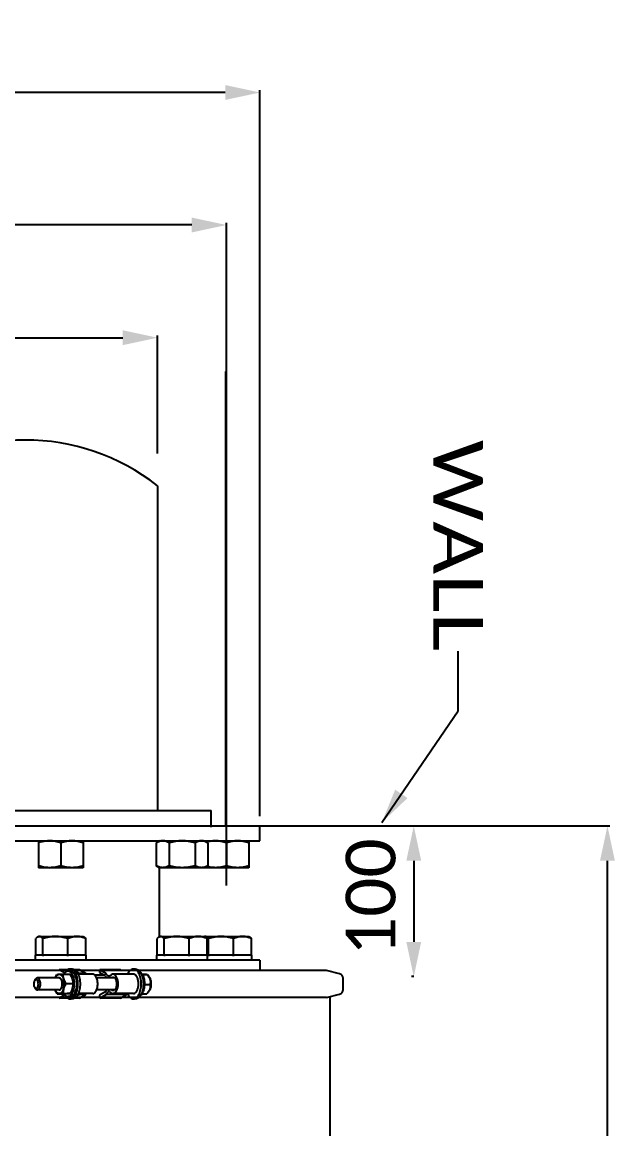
# Model space of a CAD drawing. Header units: millimetres. Extents: x 0 to 7169, y -1866 to 3918.
# Drawn here: x 4826 to 5224, y 2153 to 2895 of the extents above; entities that cross this region are included whole.
import ezdxf
from ezdxf.enums import TextEntityAlignment as Align

# ---------------------------------------------------------------- set-up
doc = ezdxf.new("R2010")
doc.units = ezdxf.units.MM
doc.header["$LTSCALE"] = 217.8
doc.header["$PDMODE"] = 3
doc.header["$PDSIZE"] = 8
doc.layers.get('0').update_dxf_attribs({"linetype": 'CONTINUOUS'})
doc.layers.get('Defpoints').update_dxf_attribs({"linetype": 'CONTINUOUS'})
doc.layers.add('00_BUW_DATUM', color=7, linetype='CONTINUOUS')
doc.layers.add('02___PRT_ALL_AXES', color=7, linetype='CONTINUOUS')
doc.styles.get("Standard").update_dxf_attribs({"font": 'calibri.ttf'})
doc.dimstyles.new('DIMSTYLE_2', dxfattribs={"dimtxt": 33.333333, "dimasz": 23.333333, "dimexe": 1.5, "dimexo": 1, "dimgap": 1.25, "dimtad": 1, "dimdsep": 46, "dimtxsty": 'Standard', "dimblk": '_FILLED', "dimblk1": '_FILLED', "dimblk2": '_FILLED', "dimcen": 0.09, "dimazin": 2, "dimtp": 0.01, "dimtm": 0.01, "dimtfac": 1, "dimtofl": 0, "dimtmove": 0, "dimatfit": 3, "dimldrblk": '_FILLED', "dimfxl": 1, "dimtolj": 1, "dimarcsym": 0})
doc.dimstyles.new('DIMSTYLE_3', dxfattribs={"dimtxt": 33.333333, "dimasz": 23.333333, "dimexe": 1.5, "dimexo": 1, "dimgap": 1.25, "dimtad": 1, "dimdec": 0, "dimdsep": 46, "dimtxsty": 'Standard', "dimblk": '_FILLED', "dimblk1": '_FILLED', "dimblk2": '_FILLED', "dimcen": 0.09, "dimazin": 2, "dimtp": 0.01, "dimtm": 0.01, "dimtfac": 1, "dimtdec": 0, "dimtofl": 0, "dimtmove": 0, "dimatfit": 3, "dimldrblk": '_FILLED', "dimfxl": 1, "dimtolj": 1, "dimarcsym": 0})
doc.dimstyles.get("Standard").update_dxf_attribs({"dimtxt": 23.333333, "dimasz": 23.333333, "dimexe": 1.5, "dimexo": 1, "dimtad": 1, "dimdsep": 46, "dimtxsty": 'Standard', "dimblk": '_FILLED', "dimblk1": '_FILLED', "dimblk2": '_FILLED', "dimcen": 0.09, "dimazin": 2, "dimtol": 1, "dimtp": 0.01, "dimtm": 0.01, "dimtfac": 1, "dimtofl": 0, "dimtmove": 0, "dimatfit": 3, "dimldrblk": '_FILLED', "dimfxl": 1, "dimtolj": 1, "dimarcsym": 0})

# ---------------------------------------------------------------- blocks, each defined once
blk = doc.blocks.new('_FILLED')
at = {"color": 0, "linetype": 'ByBlock'}
blk.add_solid([(0, 0), (-1, 0.214), (-1, -0.214)], dxfattribs=at)
blk = doc.blocks.new('*D207')
at = {"color": 0, "linetype": 'Continuous', "lineweight": -2}
for p, q in [((4743.15, 2356.04), (5090.77, 2356.04)), ((5089.27, 2332.71), (5089.27, 2278.25)), ((5089.26, 2254.91), (5087.77, 2254.91))]:
    blk.add_line(p, q, dxfattribs=at)
at = {"layer": 'Defpoints', "color": 0}
for p in [(4742.15, 2356.04), (5089.27, 2254.91), (5090.26, 2254.91)]:
    blk.add_point(p, dxfattribs=at)
at = {"color": 0, "linetype": 'ByBlock', "lineweight": -2, "xscale": 23.3333333333, "yscale": 23.3333333333, "zscale": 23.3333333333}
for p, rotation in [((5089.27, 2356.04), 90), ((5089.27, 2254.91), 270)]:
    blk.add_blockref('_FILLED', p, dxfattribs=dict(at, rotation=rotation))
at = {"color": 0, "insert": (5043.57, 2268.74), "char_height": 33.3333, "attachment_point": 1, "rotation": 90, "line_spacing_factor": 0.9}
blk.add_mtext('\\A1;\\A1;100', dxfattribs=at)
blk = doc.blocks.new('*D208')
at = {"color": 0, "linetype": 'Continuous', "lineweight": -2}
for p, q in [((4560.5, 2599.92), (4560.5, 2685.18)), ((4583.84, 2683.68), (4893.78, 2683.68)), ((4917.11, 2606.02), (4917.11, 2685.18))]:
    blk.add_line(p, q, dxfattribs=at)
at = {"layer": 'Defpoints', "color": 0}
for p in [(4917.11, 2683.68), (4917.11, 2605.02), (4560.5, 2598.92)]:
    blk.add_point(p, dxfattribs=at)
at = {"color": 0, "linetype": 'ByBlock', "lineweight": -2, "xscale": 23.3333333333, "yscale": 23.3333333333, "zscale": 23.3333333333, "rotation": 180}
blk.add_blockref('_FILLED', (4560.5, 2683.68), dxfattribs=at)
at = {"color": 0, "linetype": 'ByBlock', "lineweight": -2, "xscale": 23.3333333333, "yscale": 23.3333333333, "zscale": 23.3333333333}
blk.add_blockref('_FILLED', (4917.11, 2683.68), dxfattribs=at)
at = {"color": 0, "insert": (4706.49, 2729.38), "char_height": 33.333, "attachment_point": 1, "line_spacing_factor": 0.9}
blk.add_mtext('\\A1;%%c355', dxfattribs=at)
blk = doc.blocks.new('*D209')
at = {"color": 0, "linetype": 'Continuous', "lineweight": -2}
for p, q in [((4847.03, 2356.04), (5220.88, 2356.04)), ((5219.38, 1568.38), (5219.38, 2332.71)), ((5064.57, 1545.04), (5220.88, 1545.04))]:
    blk.add_line(p, q, dxfattribs=at)
at = {"layer": 'Defpoints', "color": 0}
for p in [(4846.03, 2356.04), (5219.38, 2356.04), (5063.57, 1545.04)]:
    blk.add_point(p, dxfattribs=at)
at = {"color": 0, "linetype": 'ByBlock', "lineweight": -2, "xscale": 23.3333333333, "yscale": 23.3333333333, "zscale": 23.3333333333}
for p, rotation in [((5219.38, 2356.04), 90), ((5219.38, 1545.04), 270)]:
    blk.add_blockref('_FILLED', p, dxfattribs=dict(at, rotation=rotation))
at = {"color": 0, "insert": (5173.68, 1920.41), "char_height": 33.333, "attachment_point": 1, "rotation": 90, "line_spacing_factor": 0.9}
blk.add_mtext('\\A1;815', dxfattribs=at)
blk = doc.blocks.new('*D210')
at = {"color": 0, "linetype": 'Continuous', "lineweight": -2}
for p, q in [((4518.47, 2351.37), (4518.47, 2760.81)), ((4940.14, 2759.31), (4541.81, 2759.31)), ((4963.47, 2352.71), (4963.47, 2760.81))]:
    blk.add_line(p, q, dxfattribs=at)
at = {"layer": 'Defpoints', "color": 0}
for p in [(4518.47, 2759.31), (4518.47, 2350.37), (4963.47, 2351.71)]:
    blk.add_point(p, dxfattribs=at)
at = {"color": 0, "linetype": 'ByBlock', "lineweight": -2, "xscale": 23.3333333333, "yscale": 23.3333333333, "zscale": 23.3333333333, "rotation": 180}
blk.add_blockref('_FILLED', (4518.47, 2759.31), dxfattribs=at)
at = {"color": 0, "linetype": 'ByBlock', "lineweight": -2, "xscale": 23.3333333333, "yscale": 23.3333333333, "zscale": 23.3333333333}
blk.add_blockref('_FILLED', (4963.47, 2759.31), dxfattribs=at)
at = {"color": 0, "insert": (4758.82, 2805.01), "char_height": 33.333, "attachment_point": 2, "line_spacing_factor": 0.9}
blk.add_mtext('\\A1;%%c445', dxfattribs=at)
blk = doc.blocks.new('*D211')
at = {"color": 0, "linetype": 'Continuous', "lineweight": -2}
for p, q in [((4495.97, 2362.71), (4495.97, 2849.72)), ((4962.64, 2848.22), (4519.31, 2848.22)), ((4985.97, 2362.71), (4985.97, 2849.72))]:
    blk.add_line(p, q, dxfattribs=at)
at = {"layer": 'Defpoints', "color": 0}
for p in [(4495.97, 2848.22), (4495.97, 2361.71), (4985.97, 2361.71)]:
    blk.add_point(p, dxfattribs=at)
at = {"color": 0, "linetype": 'ByBlock', "lineweight": -2, "xscale": 23.3333333333, "yscale": 23.3333333333, "zscale": 23.3333333333, "rotation": 180}
blk.add_blockref('_FILLED', (4495.97, 2848.22), dxfattribs=at)
at = {"color": 0, "linetype": 'ByBlock', "lineweight": -2, "xscale": 23.3333333333, "yscale": 23.3333333333, "zscale": 23.3333333333}
blk.add_blockref('_FILLED', (4985.97, 2848.22), dxfattribs=at)
at = {"color": 0, "insert": (4753.91, 2893.92), "char_height": 33.333, "attachment_point": 2, "line_spacing_factor": 0.9}
blk.add_mtext('\\A1;%%c490', dxfattribs=at)

msp = doc.modelspace()

# ---------------------------------------------------------------- linework, layer by layer
at = {"color": 0, "linetype": 'Continuous'}
for p, q in [((4962.995, 2356.044), (4962.995, 2660.891)), ((4530.607, 2366.466), (4953.107, 2366.466)), ((4953.107, 2355.273), (4953.107, 2366.466)), ((4962.995, 2356.044), (5152.1, 2356.044)), ((4839.975, 2269.344), (4840.836, 2269.344)), ((4856.301, 2269.344), (4857.427, 2269.344)), ((4868.549, 2269.344), (4869.02, 2269.344)), ((4921.416, 2269.344), (4922.277, 2269.344)), ((4937.741, 2269.344), (4938.867, 2269.344)), ((4949.99, 2269.344), (4950.461, 2269.344)), ((4951.225, 2269.344), (4952.087, 2269.344)), ((4967.551, 2269.344), (4968.676, 2269.344)), ((4979.799, 2269.344), (4980.27, 2269.344)), ((4851.13, 2259.554), (4851.06, 2259.095)), ((4854.768, 2257.427), (4851.13, 2259.554)), ((4856.917, 2259.554), (4851.13, 2259.554)), ((4858.486, 2258.544), (4856.947, 2258.544)), ((4859.94, 2260.044), (4858.486, 2260.044)), ((4864.815, 2259.554), (4861.509, 2259.554)), ((4869.028, 2257.09), (4864.815, 2259.554)), ((4878.499, 2259.554), (4878.203, 2257.634)), ((4882.712, 2257.09), (4878.499, 2259.554)), ((4892.183, 2259.554), (4878.499, 2259.554)), ((4892.967, 2259.095), (4892.183, 2259.554)), ((4902.446, 2260.044), (4900.992, 2260.044)), ((4834.623, 2252.43), (4835.165, 2253.226)), ((4851.131, 2254.044), (4836.421, 2254.044)), ((4869.028, 2257.09), (4863.615, 2257.09)), ((4873.624, 2256.544), (4863.864, 2256.544)), ((4888.357, 2254.044), (4876.272, 2254.044)), ((4878.203, 2257.634), (4880.923, 2256.044)), ((4900.992, 2256.544), (4887.308, 2256.544)), ((4906.906, 2256.382), (4910.338, 2256.382)), ((4910.338, 2256.382), (4910.786, 2255.759)), ((4911.59, 2254.575), (4910.785, 2255.759)), ((4834.623, 2247.657), (4835.165, 2246.861)), ((4851.131, 2246.044), (4836.421, 2246.044)), ((4869.028, 2242.997), (4863.615, 2242.997)), ((4873.624, 2243.544), (4863.864, 2243.544)), ((4864.815, 2240.534), (4869.028, 2242.997)), ((4888.357, 2246.044), (4876.272, 2246.044)), ((4882.105, 2244.735), (4878.203, 2242.454)), ((4878.499, 2240.534), (4882.712, 2242.997)), ((4896.396, 2242.997), (4882.712, 2242.997)), ((4900.992, 2243.544), (4887.308, 2243.544)), ((4892.183, 2240.534), (4896.396, 2242.997)), ((4906.718, 2243.386), (4910.052, 2243.386)), ((4908.38, 2249.725), (4912.139, 2249.725)), ((4911.59, 2245.512), (4910.921, 2244.528)), ((4851.06, 2240.992), (4851.13, 2240.534)), ((4851.13, 2240.534), (4854.768, 2242.66)), ((4856.917, 2240.534), (4851.13, 2240.534)), ((4858.486, 2241.544), (4856.947, 2241.544)), ((4859.94, 2240.044), (4858.486, 2240.044)), ((4864.815, 2240.534), (4861.509, 2240.534)), ((4878.203, 2242.454), (4878.499, 2240.534)), ((4892.183, 2240.534), (4878.499, 2240.534)), ((4902.446, 2240.044), (4900.992, 2240.044))]:
    msp.add_line(p, q, dxfattribs=at)
for p, q in [((4917.136, 2584.255), (4917.136, 2366.466)), ((4963.473, 2316.085), (4963.473, 2416.085)), ((5032.857, 2240.992), (5032.857, 1563.108))]:
    msp.add_line(p, q)
for centre, radius, start, end in [((4828.234, 2471.244), 143.788, 51.808948, 128.191052), ((4902.87, 2251.697), 9.476, 347.989552, 349.5512)]:
    msp.add_arc(centre, radius, start, end, dxfattribs=at)
for points, knots in [([(4856.947, 2258.544), (4856.694, 2258.544), (4856.168, 2258.454), (4855.428, 2258.067), (4854.743, 2257.451), (4854.356, 2256.933), (4854.173, 2256.646)], [0, 0, 0, 0, 0.2163887, 0.4485529, 0.7078813, 1, 1, 1, 1]), ([(4858.486, 2260.044), (4858.197, 2260.044), (4857.597, 2259.944), (4856.747, 2259.513), (4855.959, 2258.826), (4855.51, 2258.246), (4855.296, 2257.925)], [0, 0, 0, 0, 0.2176294, 0.4503495, 0.7092371, 1, 1, 1, 1]), ([(4856.947, 2241.544), (4857.238, 2241.544), (4857.854, 2241.667), (4858.698, 2242.184), (4859.458, 2242.994), (4860.115, 2244.062), (4860.653, 2245.351), (4861.051, 2246.814), (4861.297, 2248.398), (4861.379, 2250.044), (4861.297, 2251.689), (4861.051, 2253.273), (4860.653, 2254.736), (4860.115, 2256.025), (4859.458, 2257.093), (4858.698, 2257.903), (4857.854, 2258.42), (4857.238, 2258.544), (4856.947, 2258.544)], [0, 0, 0, 0, 0.0421539, 0.0882937, 0.1410156, 0.2012625, 0.2687146, 0.3421986, 0.4199837, 0.5000002, 0.5800166, 0.6578014, 0.7312851, 0.7987371, 0.858984, 0.9117059, 0.957846, 1, 1, 1, 1]), ([(4858.486, 2240.044), (4858.829, 2240.044), (4859.553, 2240.188), (4860.546, 2240.797), (4861.44, 2241.75), (4862.214, 2243.006), (4862.846, 2244.523), (4863.315, 2246.244), (4863.604, 2248.107), (4863.701, 2250.044), (4863.604, 2251.98), (4863.315, 2253.843), (4862.846, 2255.565), (4862.214, 2257.081), (4861.44, 2258.337), (4860.546, 2259.29), (4859.553, 2259.899), (4858.829, 2260.044), (4858.486, 2260.044)], [0, 0, 0, 0, 0.0421539, 0.0882937, 0.1410156, 0.2012625, 0.2687146, 0.3421986, 0.4199837, 0.5000002, 0.5800166, 0.6578014, 0.7312851, 0.7987371, 0.858984, 0.9117059, 0.957846, 1, 1, 1, 1]), ([(4858.486, 2258.544), (4858.778, 2258.544), (4859.393, 2258.42), (4860.237, 2257.903), (4860.997, 2257.093), (4861.655, 2256.025), (4862.192, 2254.736), (4862.736, 2252.74), (4862.891, 2251.134), (4862.891, 2250.044)], [0, 0, 0, 0, 0.0843441, 0.1766642, 0.2821541, 0.4026997, 0.5376629, 0.6846942, 1, 1, 1, 1]), ([(4859.94, 2260.044), (4860.283, 2260.044), (4861.007, 2259.899), (4862, 2259.29), (4862.894, 2258.337), (4863.668, 2257.081), (4864.3, 2255.564), (4864.939, 2253.216), (4865.122, 2251.326), (4865.122, 2250.044)], [0, 0, 0, 0, 0.0843441, 0.1766642, 0.2821541, 0.4026997, 0.5376629, 0.6846942, 1, 1, 1, 1]), ([(4900.992, 2260.044), (4900.615, 2260.044), (4899.812, 2259.866), (4898.735, 2259.131), (4897.786, 2257.997), (4897.288, 2257.069), (4897.06, 2256.557)], [0, 0, 0, 0, 0.2046345, 0.4320963, 0.6960458, 1, 1, 1, 1]), ([(4900.992, 2240.044), (4901.335, 2240.044), (4902.059, 2240.188), (4903.052, 2240.797), (4903.946, 2241.75), (4904.72, 2243.006), (4905.352, 2244.523), (4905.821, 2246.244), (4906.11, 2248.107), (4906.207, 2250.044), (4906.11, 2251.98), (4905.821, 2253.843), (4905.352, 2255.565), (4904.72, 2257.081), (4903.946, 2258.337), (4903.052, 2259.29), (4902.059, 2259.899), (4901.335, 2260.044), (4900.992, 2260.044)], [0, 0, 0, 0, 0.0421539, 0.0882937, 0.1410156, 0.2012625, 0.2687146, 0.3421986, 0.4199837, 0.5000002, 0.5800166, 0.6578014, 0.7312851, 0.7987371, 0.858984, 0.9117059, 0.957846, 1, 1, 1, 1]), ([(4902.446, 2260.044), (4902.817, 2260.044), (4903.606, 2259.872), (4904.669, 2259.16), (4905.609, 2258.058), (4906.105, 2257.156), (4906.333, 2256.658)], [0, 0, 0, 0, 0.205462, 0.4332169, 0.6968127, 1, 1, 1, 1]), ([(4905.635, 2257.925), (4906.082, 2257.577), (4906.665, 2256.869), (4907.262, 2255.77), (4907.812, 2254.41), (4908.269, 2252.487), (4908.39, 2250.875), (4908.39, 2250.044)], [0, 0, 0, 0, 0.1979219, 0.3127605, 0.4372981, 0.7095369, 1, 1, 1, 1]), ([(4834.623, 2252.43), (4834.41, 2252.117), (4834.107, 2251.334), (4834.013, 2250.513), (4834.011, 2250.07)], [0, 0, 0, 0, 0.4610036, 1, 1, 1, 1]), ([(4837.12, 2250.017), (4837.122, 2250.553), (4837.025, 2251.333), (4836.657, 2252.233), (4836.309, 2252.722), (4835.886, 2253.024), (4835.214, 2253.089), (4834.81, 2252.705), (4834.623, 2252.43)], [0, 0, 0, 0, 0.3335963, 0.4788397, 0.6016822, 0.7030066, 0.7929103, 1, 1, 1, 1]), ([(4836.421, 2254.044), (4836.189, 2254.044), (4835.672, 2253.858), (4835.324, 2253.46), (4835.165, 2253.226)], [0, 0, 0, 0, 0.4501157, 1, 1, 1, 1]), ([(4838.493, 2250.008), (4838.496, 2250.524), (4838.404, 2251.505), (4838.044, 2252.639), (4837.608, 2253.353), (4837.249, 2253.739), (4836.85, 2253.985), (4836.559, 2254.044), (4836.421, 2254.044)], [0, 0, 0, 0, 0.3153295, 0.5970882, 0.7178112, 0.8234035, 0.915729, 1, 1, 1, 1]), ([(4853.203, 2250.146), (4853.199, 2250.209), (4853.19, 2250.336), (4853.176, 2250.526), (4853.165, 2250.685), (4853.157, 2250.796), (4853.153, 2250.859), (4853.149, 2250.907), (4853.147, 2250.946), (4853.144, 2250.978), (4853.143, 2250.998), (4853.142, 2251.014), (4853.139, 2251.029), (4853.134, 2251.055), (4853.124, 2251.108), (4853.11, 2251.183), (4853.086, 2251.303), (4853.063, 2251.423), (4853.04, 2251.543), (4853.026, 2251.618), (4853.014, 2251.678), (4853.006, 2251.723), (4852.997, 2251.768), (4852.991, 2251.802), (4852.986, 2251.824), (4852.984, 2251.839), (4852.977, 2251.856), (4852.971, 2251.876), (4852.962, 2251.903), (4852.951, 2251.936), (4852.932, 2251.99), (4852.91, 2252.057), (4852.874, 2252.165), (4852.838, 2252.272), (4852.802, 2252.379), (4852.779, 2252.447), (4852.761, 2252.5), (4852.75, 2252.534), (4852.742, 2252.557), (4852.738, 2252.569), (4852.736, 2252.576), (4852.733, 2252.581), (4852.729, 2252.588), (4852.723, 2252.599), (4852.713, 2252.619), (4852.698, 2252.647), (4852.674, 2252.692), (4852.645, 2252.748), (4852.609, 2252.815), (4852.573, 2252.882), (4852.538, 2252.95), (4852.502, 2253.017), (4852.473, 2253.073), (4852.449, 2253.118), (4852.434, 2253.146), (4852.424, 2253.165), (4852.418, 2253.177), (4852.414, 2253.183), (4852.411, 2253.189), (4852.408, 2253.193), (4852.402, 2253.201), (4852.389, 2253.216), (4852.371, 2253.237), (4852.35, 2253.263), (4852.328, 2253.289), (4852.299, 2253.323), (4852.249, 2253.383), (4852.192, 2253.451), (4852.135, 2253.52), (4852.099, 2253.562), (4852.07, 2253.597), (4852.052, 2253.618), (4852.038, 2253.635), (4852.027, 2253.648), (4852.018, 2253.659), (4852.01, 2253.664), (4852.003, 2253.669), (4851.993, 2253.676), (4851.977, 2253.686), (4851.958, 2253.699), (4851.934, 2253.715), (4851.903, 2253.736), (4851.863, 2253.762), (4851.816, 2253.793), (4851.769, 2253.824), (4851.722, 2253.856), (4851.683, 2253.882), (4851.652, 2253.903), (4851.628, 2253.918), (4851.611, 2253.93), (4851.599, 2253.938), (4851.593, 2253.942), (4851.588, 2253.945), (4851.584, 2253.946), (4851.58, 2253.947), (4851.575, 2253.948), (4851.566, 2253.95), (4851.552, 2253.953), (4851.531, 2253.957), (4851.506, 2253.963), (4851.473, 2253.97), (4851.431, 2253.979), (4851.381, 2253.99), (4851.314, 2254.004), (4851.231, 2254.022), (4851.164, 2254.036), (4851.131, 2254.044)], [0, 0, 0, 0, 0.03125, 0.0625, 0.09375, 0.109375, 0.1171875, 0.125, 0.1328125, 0.1367188, 0.140625, 0.1425781, 0.1445312, 0.1484375, 0.15625, 0.171875, 0.1875, 0.21875, 0.234375, 0.25, 0.2578125, 0.265625, 0.2734375, 0.28125, 0.2832031, 0.2851562, 0.2890625, 0.2929688, 0.296875, 0.3046875, 0.3125, 0.328125, 0.34375, 0.375, 0.390625, 0.40625, 0.4140625, 0.421875, 0.4257812, 0.4277344, 0.4287109, 0.4296875, 0.4316406, 0.4335938, 0.4375, 0.4453125, 0.453125, 0.46875, 0.484375, 0.5, 0.515625, 0.53125, 0.546875, 0.5546875, 0.5625, 0.5664062, 0.5683594, 0.5703125, 0.5712891, 0.5722656, 0.5742188, 0.578125, 0.5859375, 0.59375, 0.6015625, 0.609375, 0.625, 0.65625, 0.671875, 0.6875, 0.6953125, 0.703125, 0.7070312, 0.7109375, 0.7148438, 0.7167969, 0.71875, 0.7226562, 0.7265625, 0.734375, 0.7421875, 0.75, 0.765625, 0.78125, 0.796875, 0.8125, 0.828125, 0.8359375, 0.84375, 0.8515625, 0.8535156, 0.8554688, 0.8574219, 0.8583984, 0.859375, 0.8613281, 0.8632812, 0.8671875, 0.875, 0.8828125, 0.890625, 0.90625, 0.921875, 0.9375, 0.96875, 1, 1, 1, 1]), ([(4869.265, 2256.538), (4869.243, 2256.582), (4869.156, 2256.762), (4869.079, 2256.948), (4869.028, 2257.09)], [0, 0, 0, 0, 0.2423313, 1, 1, 1, 1]), ([(4873.624, 2243.544), (4873.847, 2243.544), (4874.318, 2243.638), (4874.963, 2244.034), (4875.544, 2244.653), (4876.047, 2245.47), (4876.458, 2246.455), (4876.874, 2247.982), (4877.074, 2250.044), (4876.874, 2252.105), (4876.458, 2253.632), (4876.047, 2254.618), (4875.544, 2255.434), (4874.963, 2256.054), (4874.318, 2256.449), (4873.847, 2256.544), (4873.624, 2256.544)], [0, 0, 0, 0, 0.0421712, 0.0883329, 0.1410783, 0.2013518, 0.2688335, 0.342349, 0.5, 0.657651, 0.7311665, 0.7986482, 0.8589217, 0.9116671, 0.9578288, 1, 1, 1, 1]), ([(4882.105, 2255.352), (4882.164, 2255.225), (4882.397, 2254.759), (4882.692, 2254.32), (4882.949, 2254.04)], [0, 0, 0, 0, 0.2696925, 1, 1, 1, 1]), ([(4883.252, 2256.036), (4883.198, 2256.11), (4882.981, 2256.441), (4882.815, 2256.805), (4882.712, 2257.09)], [0, 0, 0, 0, 0.2319791, 1, 1, 1, 1]), ([(4884.591, 2255.204), (4884.471, 2255.204), (4884.223, 2255.243), (4883.868, 2255.41), (4883.536, 2255.68), (4883.344, 2255.909), (4883.252, 2256.036)], [0, 0, 0, 0, 0.2203962, 0.4543932, 0.71233, 1, 1, 1, 1]), ([(4885.692, 2255.747), (4885.539, 2255.585), (4885.208, 2255.315), (4884.786, 2255.204), (4884.591, 2255.204)], [0, 0, 0, 0, 0.5337515, 1, 1, 1, 1]), ([(4887.308, 2256.544), (4887.022, 2256.544), (4886.404, 2256.381), (4885.918, 2255.985), (4885.692, 2255.747)], [0, 0, 0, 0, 0.4662577, 1, 1, 1, 1]), ([(4886.249, 2254.052), (4886.399, 2254.2), (4886.722, 2254.445), (4887.122, 2254.543), (4887.308, 2254.544)], [0, 0, 0, 0, 0.5307381, 1, 1, 1, 1]), ([(4887.308, 2243.544), (4887.531, 2243.544), (4888.002, 2243.638), (4888.647, 2244.034), (4889.228, 2244.653), (4889.731, 2245.47), (4890.142, 2246.455), (4890.558, 2247.982), (4890.758, 2250.044), (4890.558, 2252.105), (4890.142, 2253.632), (4889.731, 2254.618), (4889.228, 2255.434), (4888.647, 2256.054), (4888.002, 2256.449), (4887.531, 2256.544), (4887.308, 2256.544)], [0, 0, 0, 0, 0.0421712, 0.0883329, 0.1410783, 0.2013518, 0.2688335, 0.342349, 0.5, 0.657651, 0.7311665, 0.7986482, 0.8589217, 0.9116671, 0.9578288, 1, 1, 1, 1]), ([(4887.308, 2254.544), (4887.493, 2254.544), (4887.89, 2254.447), (4888.211, 2254.205), (4888.361, 2254.059)], [0, 0, 0, 0, 0.4696531, 1, 1, 1, 1]), ([(4888.361, 2254.059), (4888.571, 2253.854), (4888.946, 2253.324), (4889.337, 2252.37), (4889.584, 2251.25), (4889.669, 2250.044), (4889.584, 2248.837), (4889.337, 2247.717), (4888.946, 2246.763), (4888.571, 2246.233), (4888.361, 2246.028)], [0, 0, 0, 0, 0.1021199, 0.2226067, 0.3574305, 0.5, 0.6425695, 0.7773933, 0.8978801, 1, 1, 1, 1]), ([(4901.868, 2243.767), (4902.305, 2243.994), (4902.884, 2244.583), (4903.449, 2245.546), (4903.965, 2246.804), (4904.348, 2248.611), (4904.403, 2250.874), (4904.059, 2253.038), (4903.445, 2254.632), (4902.765, 2255.611), (4902.219, 2256.135), (4901.624, 2256.466), (4901.196, 2256.544), (4900.992, 2256.544)], [0, 0, 0, 0, 0.0988287, 0.1584259, 0.2243872, 0.3708297, 0.5263846, 0.6766314, 0.8084664, 0.8649488, 0.9148014, 0.9590533, 1, 1, 1, 1]), ([(4906.333, 2256.658), (4906.78, 2255.68), (4907.425, 2253.49), (4907.628, 2251.227), (4907.628, 2250.044)], [0, 0, 0, 0, 0.475943, 1, 1, 1, 1]), ([(4906.732, 2256.688), (4907.219, 2256.665), (4908.088, 2256.621), (4909.193, 2256.554), (4909.905, 2256.477), (4910.244, 2256.426), (4910.338, 2256.382)], [0, 0, 0, 0, 0.4037684, 0.7207178, 0.9145244, 1, 1, 1, 1]), ([(4911.514, 2254.541), (4911.886, 2253.814), (4912.41, 2252.301), (4912.324, 2250.71), (4912.189, 2249.978)], [0, 0, 0, 0, 0.523213, 1, 1, 1, 1]), ([(4911.59, 2254.576), (4912.003, 2253.969), (4912.585, 2252.447), (4912.757, 2250.851), (4912.753, 2249.993)], [0, 0, 0, 0, 0.4609939, 1, 1, 1, 1]), ([(4834.011, 2250.07), (4834.009, 2249.618), (4834.099, 2248.778), (4834.406, 2247.977), (4834.623, 2247.657)], [0, 0, 0, 0, 0.538992, 1, 1, 1, 1]), ([(4834.623, 2247.657), (4834.809, 2247.384), (4835.208, 2247.002), (4835.874, 2247.059), (4836.296, 2247.352), (4836.644, 2247.831), (4837.015, 2248.717), (4837.118, 2249.487), (4837.12, 2250.017)], [0, 0, 0, 0, 0.2080486, 0.2981599, 0.3992767, 0.5216479, 0.6664145, 1, 1, 1, 1]), ([(4835.165, 2246.861), (4835.324, 2246.627), (4835.672, 2246.229), (4836.189, 2246.044), (4836.421, 2246.044)], [0, 0, 0, 0, 0.5498858, 1, 1, 1, 1]), ([(4836.421, 2246.044), (4836.557, 2246.044), (4836.845, 2246.101), (4837.24, 2246.342), (4837.596, 2246.718), (4838.03, 2247.418), (4838.393, 2248.533), (4838.491, 2249.498), (4838.493, 2250.008)], [0, 0, 0, 0, 0.0845196, 0.1769544, 0.2824744, 0.4029894, 0.6843222, 1, 1, 1, 1]), ([(4851.131, 2246.044), (4851.165, 2246.05), (4851.216, 2246.06), (4851.285, 2246.073), (4851.336, 2246.083), (4851.387, 2246.093), (4851.43, 2246.101), (4851.464, 2246.108), (4851.485, 2246.112), (4851.502, 2246.115), (4851.515, 2246.118), (4851.526, 2246.12), (4851.533, 2246.121), (4851.537, 2246.122), (4851.541, 2246.122), (4851.544, 2246.124), (4851.548, 2246.127), (4851.555, 2246.131), (4851.565, 2246.137), (4851.578, 2246.144), (4851.594, 2246.154), (4851.614, 2246.166), (4851.647, 2246.186), (4851.688, 2246.21), (4851.737, 2246.239), (4851.787, 2246.268), (4851.828, 2246.293), (4851.86, 2246.312), (4851.881, 2246.324), (4851.897, 2246.334), (4851.91, 2246.341), (4851.92, 2246.348), (4851.927, 2246.352), (4851.931, 2246.354), (4851.934, 2246.356), (4851.937, 2246.359), (4851.941, 2246.363), (4851.947, 2246.37), (4851.957, 2246.38), (4851.968, 2246.392), (4851.983, 2246.407), (4852.002, 2246.427), (4852.032, 2246.459), (4852.07, 2246.498), (4852.115, 2246.546), (4852.16, 2246.593), (4852.198, 2246.633), (4852.228, 2246.664), (4852.247, 2246.684), (4852.262, 2246.7), (4852.273, 2246.712), (4852.283, 2246.721), (4852.29, 2246.728), (4852.293, 2246.732), (4852.296, 2246.735), (4852.299, 2246.739), (4852.302, 2246.744), (4852.308, 2246.754), (4852.316, 2246.767), (4852.326, 2246.783), (4852.339, 2246.804), (4852.355, 2246.831), (4852.382, 2246.873), (4852.415, 2246.926), (4852.454, 2246.99), (4852.494, 2247.054), (4852.526, 2247.107), (4852.553, 2247.149), (4852.572, 2247.181), (4852.589, 2247.208), (4852.6, 2247.226), (4852.607, 2247.237), (4852.612, 2247.244), (4852.616, 2247.255), (4852.621, 2247.267), (4852.631, 2247.29), (4852.644, 2247.322), (4852.66, 2247.361), (4852.682, 2247.413), (4852.709, 2247.477), (4852.741, 2247.555), (4852.773, 2247.632), (4852.8, 2247.697), (4852.821, 2247.749), (4852.837, 2247.787), (4852.851, 2247.82), (4852.86, 2247.842), (4852.865, 2247.855), (4852.87, 2247.865), (4852.872, 2247.876), (4852.876, 2247.891), (4852.883, 2247.917), (4852.893, 2247.953), (4852.905, 2247.997), (4852.921, 2248.056), (4852.94, 2248.13), (4852.964, 2248.218), (4852.987, 2248.306), (4853.007, 2248.38), (4853.023, 2248.439), (4853.035, 2248.483), (4853.044, 2248.52), (4853.051, 2248.545), (4853.055, 2248.56), (4853.059, 2248.571), (4853.06, 2248.583), (4853.062, 2248.599), (4853.067, 2248.628), (4853.073, 2248.668), (4853.08, 2248.717), (4853.089, 2248.782), (4853.101, 2248.863), (4853.115, 2248.96), (4853.13, 2249.057), (4853.141, 2249.138), (4853.151, 2249.203), (4853.158, 2249.252), (4853.164, 2249.292), (4853.168, 2249.321), (4853.17, 2249.337), (4853.173, 2249.349), (4853.173, 2249.361), (4853.174, 2249.378), (4853.175, 2249.407), (4853.176, 2249.449), (4853.178, 2249.498), (4853.181, 2249.565), (4853.184, 2249.648), (4853.189, 2249.781), (4853.195, 2249.947), (4853.201, 2250.079), (4853.203, 2250.146)], [0, 0, 0, 0, 0.03125, 0.046875, 0.0625, 0.078125, 0.09375, 0.1015625, 0.109375, 0.1132812, 0.1171875, 0.1210938, 0.1230469, 0.1240234, 0.125, 0.1259766, 0.1269531, 0.1289062, 0.1328125, 0.1367188, 0.140625, 0.1484375, 0.15625, 0.171875, 0.1875, 0.203125, 0.21875, 0.2265625, 0.234375, 0.2382812, 0.2421875, 0.2460938, 0.2480469, 0.2490234, 0.25, 0.2509766, 0.2519531, 0.2539062, 0.2578125, 0.2617188, 0.265625, 0.2734375, 0.28125, 0.296875, 0.3125, 0.328125, 0.34375, 0.3515625, 0.359375, 0.3632812, 0.3671875, 0.3710938, 0.3730469, 0.3740234, 0.375, 0.3759766, 0.3769531, 0.3789062, 0.3828125, 0.3867188, 0.390625, 0.3984375, 0.40625, 0.421875, 0.4375, 0.453125, 0.46875, 0.4765625, 0.484375, 0.4921875, 0.4960938, 0.4980469, 0.5, 0.5019531, 0.5039062, 0.5078125, 0.515625, 0.5234375, 0.53125, 0.546875, 0.5625, 0.578125, 0.59375, 0.6015625, 0.609375, 0.6171875, 0.6210938, 0.6230469, 0.625, 0.6269531, 0.6289062, 0.6328125, 0.640625, 0.6484375, 0.65625, 0.671875, 0.6875, 0.703125, 0.71875, 0.7265625, 0.734375, 0.7421875, 0.7460938, 0.7480469, 0.75, 0.7519531, 0.7539062, 0.7578125, 0.765625, 0.7734375, 0.78125, 0.796875, 0.8125, 0.828125, 0.84375, 0.8515625, 0.859375, 0.8671875, 0.8710938, 0.8730469, 0.875, 0.8769531, 0.8789062, 0.8828125, 0.890625, 0.8984375, 0.90625, 0.921875, 0.9375, 0.96875, 1, 1, 1, 1]), ([(4854.173, 2243.441), (4854.356, 2243.154), (4854.743, 2242.636), (4855.428, 2242.021), (4856.168, 2241.634), (4856.694, 2241.544), (4856.947, 2241.544)], [0, 0, 0, 0, 0.2921187, 0.5514472, 0.7836113, 1, 1, 1, 1]), ([(4862.891, 2250.044), (4862.891, 2248.954), (4862.736, 2247.347), (4862.192, 2245.351), (4861.655, 2244.062), (4860.997, 2242.994), (4860.237, 2242.184), (4859.393, 2241.667), (4858.778, 2241.544), (4858.486, 2241.544)], [0, 0, 0, 0, 0.3153058, 0.4623371, 0.5973003, 0.7178459, 0.8233358, 0.9156559, 1, 1, 1, 1]), ([(4865.122, 2250.044), (4865.122, 2248.761), (4864.939, 2246.871), (4864.3, 2244.523), (4863.668, 2243.006), (4862.894, 2241.75), (4862, 2240.797), (4861.007, 2240.188), (4860.283, 2240.044), (4859.94, 2240.044)], [0, 0, 0, 0, 0.3153058, 0.4623371, 0.5973003, 0.7178459, 0.8233358, 0.9156559, 1, 1, 1, 1]), ([(4869.028, 2242.997), (4869.045, 2243.045), (4869.116, 2243.233), (4869.198, 2243.416), (4869.265, 2243.549)], [0, 0, 0, 0, 0.2575174, 1, 1, 1, 1]), ([(4882.949, 2246.048), (4882.867, 2245.959), (4882.534, 2245.557), (4882.274, 2245.099), (4882.105, 2244.735)], [0, 0, 0, 0, 0.230694, 1, 1, 1, 1]), ([(4882.712, 2242.997), (4882.811, 2243.269), (4883.034, 2243.765), (4883.48, 2244.378), (4884.003, 2244.783), (4884.405, 2244.883), (4884.591, 2244.883)], [0, 0, 0, 0, 0.3089921, 0.5755416, 0.8011537, 1, 1, 1, 1]), ([(4884.591, 2244.883), (4884.786, 2244.883), (4885.208, 2244.772), (4885.539, 2244.502), (4885.692, 2244.34)], [0, 0, 0, 0, 0.4662485, 1, 1, 1, 1]), ([(4885.692, 2244.34), (4885.918, 2244.103), (4886.404, 2243.706), (4887.022, 2243.544), (4887.308, 2243.544)], [0, 0, 0, 0, 0.5337423, 1, 1, 1, 1]), ([(4887.308, 2245.544), (4887.122, 2245.544), (4886.722, 2245.642), (4886.399, 2245.887), (4886.249, 2246.035)], [0, 0, 0, 0, 0.4692619, 1, 1, 1, 1]), ([(4888.361, 2246.028), (4888.211, 2245.882), (4887.89, 2245.64), (4887.493, 2245.544), (4887.308, 2245.544)], [0, 0, 0, 0, 0.5303469, 1, 1, 1, 1]), ([(4896.396, 2242.997), (4896.413, 2243.045), (4896.484, 2243.233), (4896.566, 2243.416), (4896.633, 2243.549)], [0, 0, 0, 0, 0.2575174, 1, 1, 1, 1]), ([(4897.06, 2243.53), (4897.288, 2243.018), (4897.786, 2242.091), (4898.735, 2240.956), (4899.812, 2240.222), (4900.615, 2240.044), (4900.992, 2240.044)], [0, 0, 0, 0, 0.3039542, 0.5679037, 0.7953655, 1, 1, 1, 1]), ([(4900.992, 2243.544), (4901.066, 2243.544), (4901.369, 2243.563), (4901.665, 2243.662), (4901.868, 2243.767)], [0, 0, 0, 0, 0.2439904, 1, 1, 1, 1]), ([(4907.628, 2250.044), (4907.628, 2248.761), (4907.445, 2246.871), (4906.806, 2244.523), (4906.174, 2243.006), (4905.4, 2241.75), (4904.506, 2240.797), (4903.513, 2240.188), (4902.789, 2240.044), (4902.446, 2240.044)], [0, 0, 0, 0, 0.3153058, 0.4623371, 0.5973003, 0.7178459, 0.8233358, 0.9156559, 1, 1, 1, 1]), ([(4906.72, 2243.38), (4906.64, 2243.258), (4906.327, 2242.812), (4905.949, 2242.407), (4905.635, 2242.162)], [0, 0, 0, 0, 0.2692874, 1, 1, 1, 1]), ([(4908.39, 2250.044), (4908.39, 2249.41), (4908.319, 2248.164), (4908, 2246.376), (4907.486, 2244.768), (4906.998, 2243.804), (4906.72, 2243.38)], [0, 0, 0, 0, 0.2735217, 0.5370372, 0.7815209, 1, 1, 1, 1]), ([(4911.53, 2245.546), (4911.485, 2245.46), (4911.299, 2245.111), (4911.089, 2244.774), (4910.921, 2244.528)], [0, 0, 0, 0, 0.2469076, 1, 1, 1, 1]), ([(4912.139, 2249.725), (4912.257, 2249.059), (4912.34, 2247.606), (4911.873, 2246.216), (4911.53, 2245.546)], [0, 0, 0, 0, 0.4735997, 1, 1, 1, 1]), ([(4912.753, 2249.993), (4912.749, 2249.153), (4912.57, 2247.592), (4911.994, 2246.105), (4911.59, 2245.511)], [0, 0, 0, 0, 0.5390115, 1, 1, 1, 1]), ([(4855.296, 2242.162), (4855.51, 2241.841), (4855.959, 2241.261), (4856.747, 2240.574), (4857.597, 2240.143), (4858.197, 2240.044), (4858.486, 2240.044)], [0, 0, 0, 0, 0.290763, 0.5496507, 0.7823707, 1, 1, 1, 1])]:
    msp.add_open_spline(points, degree=3, knots=knots, dxfattribs=at)
for points in [[(4910.785, 2255.759), (4911.051, 2255.368), (4911.299, 2254.963), (4911.514, 2254.541)], [(4910.921, 2244.528), (4910.652, 2244.132), (4910.358, 2243.753), (4910.052, 2243.386)]]:
    msp.add_open_spline(points, degree=3, dxfattribs=at)
at = {"layer": '00_BUW_DATUM', "color": 0, "linetype": 'Continuous'}
for p, q in [((4837.223, 2346.044), (4837.223, 2328.044)), ((4852.223, 2344.704), (4852.223, 2329.383)), ((4867.223, 2346.044), (4867.223, 2328.044)), ((4918.663, 2346.044), (4916.343, 2344.704)), ((4916.343, 2344.704), (4916.343, 2329.383)), ((4925.003, 2344.704), (4925.003, 2329.383)), ((4942.323, 2344.704), (4942.323, 2329.383)), ((4948.663, 2346.044), (4950.984, 2344.704)), ((4950.984, 2344.704), (4950.984, 2329.383)), ((4963.473, 2344.704), (4963.473, 2329.383)), ((4978.473, 2346.044), (4978.473, 2328.044)), ((4867.223, 2328.044), (4837.223, 2328.044)), ((4916.343, 2329.383), (4918.663, 2328.044)), ((4978.473, 2328.044), (4918.663, 2328.044)), ((4950.984, 2329.383), (4948.663, 2328.044)), ((4835.425, 2269.344), (4835.425, 2280.504)), ((4837.223, 2281.844), (4836.627, 2281.5)), ((4837.223, 2281.844), (4867.223, 2281.844)), ((4840.166, 2269.344), (4840.166, 2280.504)), ((4856.964, 2269.344), (4856.964, 2280.504)), ((4867.223, 2281.844), (4867.818, 2281.5)), ((4869.02, 2269.344), (4869.02, 2280.504)), ((4916.866, 2269.344), (4916.866, 2280.504)), ((4918.663, 2281.844), (4918.068, 2281.5)), ((4918.663, 2281.844), (4978.473, 2281.844)), ((4921.607, 2269.344), (4921.607, 2280.504)), ((4938.404, 2269.344), (4938.404, 2280.504)), ((4948.663, 2281.844), (4949.259, 2281.5)), ((4950.461, 2269.344), (4950.461, 2280.504)), ((4951.416, 2269.344), (4951.416, 2280.504)), ((4968.214, 2269.344), (4968.214, 2280.504)), ((4978.473, 2281.844), (4979.068, 2281.5)), ((4980.27, 2269.344), (4980.27, 2280.504)), ((4839.975, 2269.344), (4835.223, 2269.344)), ((4835.223, 2266.044), (4835.223, 2269.344)), ((4856.301, 2269.344), (4840.836, 2269.344)), ((4868.549, 2269.344), (4857.427, 2269.344)), ((4869.223, 2269.344), (4869.02, 2269.344)), ((4869.223, 2266.044), (4869.223, 2269.344)), ((4921.416, 2269.344), (4916.663, 2269.344)), ((4916.663, 2266.044), (4916.663, 2269.344)), ((4937.741, 2269.344), (4922.277, 2269.344)), ((4949.99, 2269.344), (4938.867, 2269.344)), ((4950.663, 2269.344), (4950.461, 2269.344)), ((4950.663, 2266.044), (4950.663, 2269.344)), ((4951.225, 2269.344), (4950.67, 2269.344)), ((4967.551, 2269.344), (4952.087, 2269.344)), ((4979.799, 2269.344), (4968.676, 2269.344)), ((4980.473, 2269.344), (4980.27, 2269.344)), ((4980.473, 2266.044), (4980.473, 2269.344)), ((4853.486, 2256.637), (4858.308, 2256.637)), ((4849.769, 2243.45), (4854.592, 2243.45)), ((4853.658, 2243.642), (4858.48, 2243.642)), ((4855.516, 2250.235), (4860.338, 2250.235))]:
    msp.add_line(p, q, dxfattribs=at)
for centre, radius, start, end in [((4844.725, 2326.43), 19.614, 90.00674, 93.394431), ((4844.725, 2347.657), 19.614, 266.605569, 269.993261), ((4949.047, 2279.861), 1.982, 90.049507, 99.251549)]:
    msp.add_arc(centre, radius, start, end, dxfattribs=at)
for points, knots in [([(4843.563, 2346.009), (4843.026, 2345.977), (4840.873, 2345.761), (4838.763, 2345.217), (4837.223, 2344.704)], [0, 0, 0, 0, 0.249105, 1, 1, 1, 1]), ([(4852.223, 2344.704), (4851.009, 2345.108), (4848.544, 2345.785), (4845.992, 2346.044), (4844.723, 2346.044)], [0, 0, 0, 0, 0.5018729, 1, 1, 1, 1]), ([(4859.723, 2346.044), (4858.453, 2346.044), (4855.901, 2345.785), (4853.436, 2345.108), (4852.223, 2344.704)], [0, 0, 0, 0, 0.4981271, 1, 1, 1, 1]), ([(4867.223, 2344.704), (4866.009, 2345.108), (4863.544, 2345.785), (4860.992, 2346.044), (4859.723, 2346.044)], [0, 0, 0, 0, 0.5018729, 1, 1, 1, 1]), ([(4920.673, 2346.044), (4919.933, 2346.044), (4918.404, 2345.767), (4917.022, 2345.096), (4916.343, 2344.704)], [0, 0, 0, 0, 0.4850689, 1, 1, 1, 1]), ([(4925.003, 2344.704), (4924.323, 2345.096), (4922.942, 2345.767), (4921.412, 2346.044), (4920.673, 2346.044)], [0, 0, 0, 0, 0.5149311, 1, 1, 1, 1]), ([(4933.663, 2346.044), (4932.199, 2346.044), (4929.267, 2345.788), (4926.41, 2345.11), (4925.003, 2344.704)], [0, 0, 0, 0, 0.4998957, 1, 1, 1, 1]), ([(4942.323, 2344.704), (4940.916, 2345.11), (4938.06, 2345.788), (4935.127, 2346.044), (4933.663, 2346.044)], [0, 0, 0, 0, 0.5001043, 1, 1, 1, 1]), ([(4946.654, 2346.044), (4945.914, 2346.044), (4944.384, 2345.767), (4943.003, 2345.096), (4942.323, 2344.704)], [0, 0, 0, 0, 0.4850689, 1, 1, 1, 1]), ([(4950.984, 2344.704), (4950.304, 2345.096), (4948.923, 2345.767), (4947.393, 2346.044), (4946.654, 2346.044)], [0, 0, 0, 0, 0.5149311, 1, 1, 1, 1]), ([(4955.973, 2346.044), (4954.987, 2346.044), (4953.009, 2345.89), (4951.074, 2345.467), (4950.119, 2345.205)], [0, 0, 0, 0, 0.4987709, 1, 1, 1, 1]), ([(4963.473, 2344.704), (4962.259, 2345.108), (4959.794, 2345.785), (4957.242, 2346.044), (4955.973, 2346.044)], [0, 0, 0, 0, 0.5018729, 1, 1, 1, 1]), ([(4970.973, 2346.044), (4969.703, 2346.044), (4967.151, 2345.785), (4964.686, 2345.108), (4963.473, 2344.704)], [0, 0, 0, 0, 0.4981271, 1, 1, 1, 1]), ([(4978.473, 2344.704), (4977.259, 2345.108), (4974.794, 2345.785), (4972.242, 2346.044), (4970.973, 2346.044)], [0, 0, 0, 0, 0.5018729, 1, 1, 1, 1]), ([(4843.563, 2328.078), (4843.026, 2328.11), (4840.873, 2328.326), (4838.763, 2328.87), (4837.223, 2329.383)], [0, 0, 0, 0, 0.249105, 1, 1, 1, 1]), ([(4852.223, 2329.383), (4851.009, 2328.979), (4848.544, 2328.302), (4845.992, 2328.044), (4844.723, 2328.044)], [0, 0, 0, 0, 0.5018729, 1, 1, 1, 1]), ([(4859.723, 2328.044), (4858.453, 2328.044), (4855.901, 2328.302), (4853.436, 2328.979), (4852.223, 2329.383)], [0, 0, 0, 0, 0.4981271, 1, 1, 1, 1]), ([(4867.223, 2329.383), (4866.009, 2328.979), (4863.544, 2328.302), (4860.992, 2328.044), (4859.723, 2328.044)], [0, 0, 0, 0, 0.5018729, 1, 1, 1, 1]), ([(4920.673, 2328.044), (4919.933, 2328.044), (4918.404, 2328.32), (4917.022, 2328.991), (4916.343, 2329.383)], [0, 0, 0, 0, 0.4850689, 1, 1, 1, 1]), ([(4925.003, 2329.383), (4924.323, 2328.991), (4922.942, 2328.32), (4921.412, 2328.044), (4920.673, 2328.044)], [0, 0, 0, 0, 0.5149311, 1, 1, 1, 1]), ([(4933.663, 2328.044), (4932.199, 2328.044), (4929.267, 2328.299), (4926.41, 2328.977), (4925.003, 2329.383)], [0, 0, 0, 0, 0.4998957, 1, 1, 1, 1]), ([(4942.323, 2329.383), (4940.916, 2328.977), (4938.06, 2328.299), (4935.127, 2328.044), (4933.663, 2328.044)], [0, 0, 0, 0, 0.5001043, 1, 1, 1, 1]), ([(4946.654, 2328.044), (4945.914, 2328.044), (4944.384, 2328.32), (4943.003, 2328.991), (4942.323, 2329.383)], [0, 0, 0, 0, 0.4850689, 1, 1, 1, 1]), ([(4950.984, 2329.383), (4950.304, 2328.991), (4948.923, 2328.32), (4947.393, 2328.044), (4946.654, 2328.044)], [0, 0, 0, 0, 0.5149311, 1, 1, 1, 1]), ([(4955.973, 2328.044), (4954.987, 2328.044), (4953.009, 2328.197), (4951.074, 2328.621), (4950.119, 2328.882)], [0, 0, 0, 0, 0.4987709, 1, 1, 1, 1]), ([(4963.473, 2329.383), (4962.259, 2328.979), (4959.794, 2328.302), (4957.242, 2328.044), (4955.973, 2328.044)], [0, 0, 0, 0, 0.5018729, 1, 1, 1, 1]), ([(4970.973, 2328.044), (4969.703, 2328.044), (4967.151, 2328.302), (4964.686, 2328.979), (4963.473, 2329.383)], [0, 0, 0, 0, 0.4981271, 1, 1, 1, 1]), ([(4978.473, 2329.383), (4977.259, 2328.979), (4974.794, 2328.302), (4972.242, 2328.044), (4970.973, 2328.044)], [0, 0, 0, 0, 0.5018729, 1, 1, 1, 1]), ([(4836.627, 2281.5), (4836.523, 2281.439), (4836.085, 2281.154), (4835.701, 2280.795), (4835.425, 2280.504)], [0, 0, 0, 0, 0.2310069, 1, 1, 1, 1]), ([(4837.795, 2281.844), (4837.697, 2281.844), (4837.288, 2281.813), (4836.896, 2281.655), (4836.627, 2281.5)], [0, 0, 0, 0, 0.2397778, 1, 1, 1, 1]), ([(4840.166, 2280.504), (4839.982, 2280.698), (4839.614, 2281.054), (4839.026, 2281.489), (4838.421, 2281.775), (4837.998, 2281.844), (4837.795, 2281.844)], [0, 0, 0, 0, 0.2876594, 0.5479439, 0.7823335, 1, 1, 1, 1]), ([(4848.565, 2281.844), (4847.145, 2281.844), (4844.298, 2281.587), (4841.529, 2280.91), (4840.166, 2280.504)], [0, 0, 0, 0, 0.4995577, 1, 1, 1, 1]), ([(4856.964, 2280.504), (4855.6, 2280.91), (4852.832, 2281.587), (4849.985, 2281.844), (4848.565, 2281.844)], [0, 0, 0, 0, 0.5004423, 1, 1, 1, 1]), ([(4862.992, 2281.844), (4861.969, 2281.844), (4859.895, 2281.58), (4857.93, 2280.905), (4856.964, 2280.504)], [0, 0, 0, 0, 0.4943637, 1, 1, 1, 1]), ([(4869.02, 2280.504), (4868.054, 2280.905), (4866.088, 2281.58), (4864.015, 2281.844), (4862.992, 2281.844)], [0, 0, 0, 0, 0.5056364, 1, 1, 1, 1]), ([(4867.818, 2281.5), (4867.922, 2281.439), (4868.36, 2281.154), (4868.744, 2280.795), (4869.02, 2280.504)], [0, 0, 0, 0, 0.2310069, 1, 1, 1, 1]), ([(4918.068, 2281.5), (4917.963, 2281.439), (4917.526, 2281.154), (4917.141, 2280.795), (4916.866, 2280.504)], [0, 0, 0, 0, 0.2310069, 1, 1, 1, 1]), ([(4919.236, 2281.844), (4919.138, 2281.844), (4918.729, 2281.813), (4918.337, 2281.655), (4918.068, 2281.5)], [0, 0, 0, 0, 0.2397778, 1, 1, 1, 1]), ([(4921.607, 2280.504), (4921.422, 2280.698), (4921.055, 2281.054), (4920.467, 2281.489), (4919.862, 2281.775), (4919.439, 2281.844), (4919.236, 2281.844)], [0, 0, 0, 0, 0.2876594, 0.5479439, 0.7823335, 1, 1, 1, 1]), ([(4930.005, 2281.844), (4928.585, 2281.844), (4925.738, 2281.587), (4922.97, 2280.91), (4921.607, 2280.504)], [0, 0, 0, 0, 0.4995577, 1, 1, 1, 1]), ([(4938.404, 2280.504), (4937.041, 2280.91), (4934.272, 2281.587), (4931.425, 2281.844), (4930.005, 2281.844)], [0, 0, 0, 0, 0.5004423, 1, 1, 1, 1]), ([(4944.432, 2281.844), (4943.41, 2281.844), (4941.336, 2281.58), (4939.37, 2280.905), (4938.404, 2280.504)], [0, 0, 0, 0, 0.4943637, 1, 1, 1, 1]), ([(4950.461, 2280.504), (4949.495, 2280.905), (4947.529, 2281.58), (4945.455, 2281.844), (4944.432, 2281.844)], [0, 0, 0, 0, 0.5056364, 1, 1, 1, 1]), ([(4951.416, 2280.504), (4951.232, 2280.698), (4950.864, 2281.054), (4950.276, 2281.489), (4949.671, 2281.775), (4949.248, 2281.844), (4949.045, 2281.844)], [0, 0, 0, 0, 0.2876594, 0.5479439, 0.7823335, 1, 1, 1, 1]), ([(4949.259, 2281.5), (4949.363, 2281.439), (4949.801, 2281.154), (4950.185, 2280.795), (4950.461, 2280.504)], [0, 0, 0, 0, 0.2310069, 1, 1, 1, 1]), ([(4959.815, 2281.844), (4958.395, 2281.844), (4955.548, 2281.587), (4952.779, 2280.91), (4951.416, 2280.504)], [0, 0, 0, 0, 0.4995577, 1, 1, 1, 1]), ([(4968.214, 2280.504), (4966.85, 2280.91), (4964.082, 2281.587), (4961.235, 2281.844), (4959.815, 2281.844)], [0, 0, 0, 0, 0.5004423, 1, 1, 1, 1]), ([(4974.242, 2281.844), (4973.219, 2281.844), (4971.145, 2281.58), (4969.18, 2280.905), (4968.214, 2280.504)], [0, 0, 0, 0, 0.4943637, 1, 1, 1, 1]), ([(4980.27, 2280.504), (4979.304, 2280.905), (4977.338, 2281.58), (4975.265, 2281.844), (4974.242, 2281.844)], [0, 0, 0, 0, 0.5056364, 1, 1, 1, 1]), ([(4979.068, 2281.5), (4979.172, 2281.439), (4979.61, 2281.154), (4979.994, 2280.795), (4980.27, 2280.504)], [0, 0, 0, 0, 0.2310069, 1, 1, 1, 1]), ([(4848.463, 2254.044), (4848.539, 2254.249), (4848.867, 2255.072), (4849.27, 2255.864), (4849.597, 2256.446)], [0, 0, 0, 0, 0.2463221, 1, 1, 1, 1]), ([(4848.479, 2254.05), (4848.622, 2254.404), (4848.939, 2255.048), (4849.553, 2255.846), (4850.258, 2256.379), (4850.792, 2256.529), (4851.045, 2256.541)], [0, 0, 0, 0, 0.3050716, 0.5703437, 0.7978897, 1, 1, 1, 1]), ([(4849.597, 2256.446), (4849.688, 2256.454), (4850.17, 2256.495), (4850.653, 2256.522), (4851.045, 2256.541)], [0, 0, 0, 0, 0.1882975, 1, 1, 1, 1]), ([(4851.045, 2256.541), (4851.221, 2256.55), (4852.034, 2256.587), (4852.848, 2256.616), (4853.486, 2256.637)], [0, 0, 0, 0, 0.2160399, 1, 1, 1, 1]), ([(4851.045, 2256.541), (4851.192, 2256.549), (4851.495, 2256.525), (4851.937, 2256.374), (4852.362, 2256.114), (4852.921, 2255.608), (4853.526, 2254.716), (4853.86, 2253.891), (4854.004, 2253.436)], [0, 0, 0, 0, 0.0963708, 0.1962458, 0.3033501, 0.4202873, 0.6877785, 1, 1, 1, 1]), ([(4853.486, 2256.637), (4853.5, 2256.108), (4853.589, 2255.024), (4853.837, 2253.964), (4854.004, 2253.436)], [0, 0, 0, 0, 0.4888754, 1, 1, 1, 1]), ([(4854.09, 2246.938), (4854.236, 2247.456), (4854.447, 2248.543), (4854.536, 2250.207), (4854.404, 2251.861), (4854.164, 2252.931), (4854.004, 2253.436)], [0, 0, 0, 0, 0.2455088, 0.50243, 0.7580964, 1, 1, 1, 1]), ([(4854.004, 2253.436), (4854.091, 2253.162), (4854.493, 2252.05), (4855.052, 2251), (4855.516, 2250.235)], [0, 0, 0, 0, 0.2432504, 1, 1, 1, 1]), ([(4858.308, 2256.637), (4858.465, 2256.378), (4859.058, 2255.357), (4859.554, 2254.274), (4859.82, 2253.436)], [0, 0, 0, 0, 0.2562295, 1, 1, 1, 1]), ([(4859.82, 2253.436), (4859.987, 2252.908), (4860.235, 2251.848), (4860.324, 2250.765), (4860.338, 2250.235)], [0, 0, 0, 0, 0.5111246, 1, 1, 1, 1]), ([(4849.769, 2243.45), (4849.642, 2243.661), (4849.153, 2244.495), (4848.726, 2245.369), (4848.47, 2246.044)], [0, 0, 0, 0, 0.2545925, 1, 1, 1, 1]), ([(4851.217, 2243.546), (4851.086, 2243.539), (4850.818, 2243.556), (4850.276, 2243.717), (4849.621, 2244.166), (4848.965, 2244.991), (4848.629, 2245.667), (4848.477, 2246.04)], [0, 0, 0, 0, 0.0999925, 0.2028125, 0.4280481, 0.6926948, 1, 1, 1, 1]), ([(4851.217, 2243.546), (4851.064, 2243.538), (4850.581, 2243.513), (4850.098, 2243.481), (4849.769, 2243.45)], [0, 0, 0, 0, 0.3166171, 1, 1, 1, 1]), ([(4854.09, 2246.938), (4853.958, 2246.468), (4853.644, 2245.607), (4853.065, 2244.662), (4852.521, 2244.103), (4852.105, 2243.802), (4851.669, 2243.608), (4851.365, 2243.553), (4851.217, 2243.546)], [0, 0, 0, 0, 0.3112997, 0.5803251, 0.6982333, 0.8059066, 0.9054195, 1, 1, 1, 1]), ([(4853.658, 2243.642), (4853.43, 2243.634), (4852.616, 2243.606), (4851.803, 2243.575), (4851.217, 2243.546)], [0, 0, 0, 0, 0.2796956, 1, 1, 1, 1]), ([(4854.09, 2246.938), (4853.936, 2246.393), (4853.717, 2245.299), (4853.658, 2244.186), (4853.658, 2243.642)], [0, 0, 0, 0, 0.5099393, 1, 1, 1, 1]), ([(4855.516, 2250.235), (4855.366, 2249.968), (4854.798, 2248.913), (4854.332, 2247.797), (4854.09, 2246.938)], [0, 0, 0, 0, 0.2553891, 1, 1, 1, 1]), ([(4857.033, 2243.546), (4856.857, 2243.537), (4856.044, 2243.5), (4855.23, 2243.471), (4854.592, 2243.45)], [0, 0, 0, 0, 0.2160399, 1, 1, 1, 1]), ([(4858.48, 2243.642), (4858.39, 2243.633), (4857.908, 2243.592), (4857.425, 2243.565), (4857.033, 2243.546)], [0, 0, 0, 0, 0.1882975, 1, 1, 1, 1]), ([(4859.906, 2246.938), (4859.826, 2246.657), (4859.456, 2245.515), (4858.925, 2244.431), (4858.48, 2243.642)], [0, 0, 0, 0, 0.2441747, 1, 1, 1, 1]), ([(4860.338, 2250.235), (4860.338, 2249.691), (4860.279, 2248.578), (4860.06, 2247.484), (4859.906, 2246.938)], [0, 0, 0, 0, 0.4900607, 1, 1, 1, 1])]:
    msp.add_open_spline(points, degree=3, knots=knots, dxfattribs=at)
at = {"layer": '02___PRT_ALL_AXES', "color": 0, "linetype": 'Continuous'}
for p, q in [((4495.973, 2356.044), (4985.973, 2356.044)), ((4985.973, 2346.044), (4985.973, 2356.044)), ((4495.973, 2346.044), (4985.973, 2346.044)), ((4918.473, 2281.733), (4918.473, 2328.154)), ((4985.973, 2266.044), (4495.973, 2266.044)), ((4985.973, 2266.044), (4985.973, 2259.095)), ((4896.944, 2259.095), (4452.965, 2259.095)), ((4862.985, 2258.119), (4865.326, 2256.9)), ((4898.812, 2259.095), (4892.967, 2259.095)), ((5030.749, 2259.095), (4898.911, 2259.095)), ((5039.44, 2256.9), (5030.749, 2259.095)), ((4874.892, 2256.044), (4882.105, 2256.044)), ((5041.857, 2246.29), (5041.857, 2253.797)), ((4865.326, 2243.187), (4862.985, 2241.968)), ((5030.749, 2240.992), (5039.44, 2243.187)), ((4896.944, 2240.992), (4450.857, 2240.992)), ((4898.812, 2240.992), (4892.967, 2240.992)), ((5030.749, 2240.992), (4898.911, 2240.992))]:
    msp.add_line(p, q, dxfattribs=at)
for centre, start, end in [((5038.657, 2253.797), 0, 75.827662), ((5038.657, 2246.29), 284.172338, 0)]:
    msp.add_arc(centre, 3.2, start, end, dxfattribs=at)
for points, knots in [([(4865.732, 2256.556), (4865.702, 2256.593), (4865.583, 2256.726), (4865.441, 2256.84), (4865.326, 2256.9)], [0, 0, 0, 0, 0.2717372, 1, 1, 1, 1]), ([(4888.254, 2256.9), (4888.295, 2256.881), (4888.466, 2256.791), (4888.615, 2256.663), (4888.716, 2256.556)], [0, 0, 0, 0, 0.2349933, 1, 1, 1, 1]), ([(4865.326, 2243.187), (4865.362, 2243.206), (4865.515, 2243.298), (4865.645, 2243.425), (4865.732, 2243.531)], [0, 0, 0, 0, 0.2306089, 1, 1, 1, 1]), ([(4888.716, 2243.531), (4888.681, 2243.494), (4888.544, 2243.358), (4888.382, 2243.246), (4888.254, 2243.187)], [0, 0, 0, 0, 0.2671254, 1, 1, 1, 1])]:
    msp.add_open_spline(points, degree=3, knots=knots, dxfattribs=at)

# ---------------------------------------------------------------- texts
at = {"color": 0, "linetype": 'Continuous', "width": 1.169125}
msp.add_text('WALL', height=33.3333, rotation=270, dxfattribs=at).set_placement((5102.449, 2615.147), (5102.449, 2473.383), align=Align.FIT)

# ---------------------------------------------------------------- dimensions: what is measured, and where the dimension line sits
at = {"color": 0, "linetype": 'Continuous'}
for base, p1, p2, picture, middle in [((4495.973, 2848.224), (4985.973, 2361.71), (4495.973, 2361.71), '*D211', (4753.906, 2848.224)), ((4518.473, 2759.312), (4963.473, 2351.71), (4518.473, 2350.37), '*D210', (4758.82, 2759.312))]:
    dim = msp.add_linear_dim(base=base, p1=p1, p2=p2, angle=180, text='%%c<>', dimstyle='DIMSTYLE_2', dxfattribs=at)
    dim.commit()
    dim.dimension.update_dxf_attribs({"geometry": picture, "text_midpoint": middle, "dimtype": 160})
dim = msp.add_linear_dim(base=(4917.111, 2683.681), p1=(4560.502, 2598.918), p2=(4917.111, 2605.021), text='%%c355', dimstyle='DIMSTYLE_2', override={"dimtxsty": 'Standard'}, dxfattribs=at)
dim.commit()
dim.dimension.update_dxf_attribs({"geometry": '*D208', "text_midpoint": (4761.029, 2683.681), "dimtype": 160})
for base, p1, p2, angle, text, dimstyle, picture, middle in [((5089.267, 2254.914), (4742.146, 2356.044), (5090.257, 2254.914), 270, '\\A1;100', 'DIMSTYLE_3', '*D207', (5089.267, 2305.524)), ((5219.376, 2356.044), (5063.572, 1545.044), (4846.032, 2356.044), 90, '815', 'DIMSTYLE_2', '*D209', (5219.376, 1957.742))]:
    dim = msp.add_linear_dim(base=base, p1=p1, p2=p2, angle=angle, text=text, dimstyle=dimstyle, override={"dimtxsty": 'Standard'}, dxfattribs=at)
    dim.commit()
    dim.dimension.update_dxf_attribs({"geometry": picture, "text_midpoint": middle, "dimtype": 160})

# ---------------------------------------------------------------- leaders
msp.add_leader([(5067.759, 2358.306), (5119.116, 2433.383), (5119.116, 2473.383)], dimstyle='Standard', override={"dimtad": 0}, dxfattribs=at)

doc.saveas('drawing.dxf')
